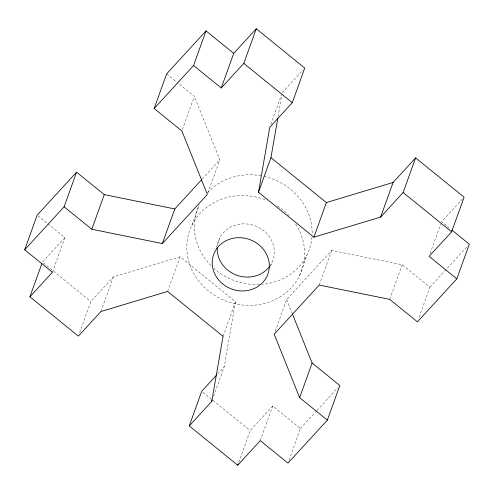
<?xml version="1.0" encoding="UTF-8"?>
<svg xmlns="http://www.w3.org/2000/svg" width="494" height="494" viewBox="0 0 494 494"><rect width="100%" height="100%" fill="white"/><g stroke="black" fill="none" stroke-linecap="round" stroke-linejoin="round"><path stroke-width="0.37" stroke-dasharray="2.47 1.85" d="M213.575 396.312L224.227 366.733L235.508 301.723L180.088 256.812L113.373 276.918L90.859 301.488L79.435 333.228M278.042 116.825L281.716 95.663M52.413 272.25L64.881 237.62L37.754 215.643M100.912 311.541L113.373 276.918M182.397 129.521L194.34 96.336L177.241 82.486M167.62 291.441L180.088 256.812M191.968 225.165L199.193 205.109M207.881 192.987L219.824 159.803L194.34 96.336M216.434 247.204L219.676 238.201M270.811 124.377L281.463 94.799M223.047 336.352L235.508 301.723M270.582 266.192L271.83 262.728M275.214 331.313L286.637 299.568L331.672 250.427L402.184 264.753L429.897 287.205L418.467 318.951M299.537 275.757L307.015 254.984M238.781 462.347L250.205 430.601L272.725 406.031L300.432 428.489L288.23 462.39M260.258 440.66L272.725 406.031M319.204 285.057L331.672 250.427M389.717 299.376L402.184 264.753M430.157 253.496L440.809 223.918M64.881 237.62L42.367 262.191L90.859 301.488M202.231 179.007L219.824 159.803M282.241 92.637L303.223 69.74M217.576 373.995L224.227 366.733M462.569 198.86L441.587 221.75L449.843 228.444M300.432 428.489L316.506 410.946M317.024 410.384L337.76 387.753M429.897 287.205L467.225 246.469M166.632 73.884L176.654 82.004M202.911 392.279L212.488 400.041M213.087 400.523L250.205 430.601M286.637 299.568L292.084 313.116M311.98 237.046A59.484 54.303 19.8 0 1 262.339 284.346M259.294 284.55A59.484 54.303 19.8 0 1 213.754 268.242M210.969 265.593A59.484 54.303 19.8 0 1 199.125 205.059M207.511 192.635A59.484 54.303 19.8 0 1 261.789 175.901M263.981 176.358A59.484 54.303 19.8 0 1 312.134 234.02M295.622 223.967A59.484 54.303 19.8 0 1 260.61 304.323A59.484 54.303 19.8 0 1 186.917 244.437A59.484 54.303 19.8 0 1 266.42 200.237M277.554 206.029A59.484 54.303 19.8 0 1 289.083 215.662M217.545 244.734A28.843 26.33 19.8 0 1 255.484 225.999A28.843 26.33 19.8 0 1 270.298 265.389"/><path stroke-width="0.74" d="M292.368 313.832L312.122 363.034L339.835 385.487L327.368 420.116L287.971 463.113L260.258 440.66L237.738 465.231L189.245 425.933L211.759 401.363L223.047 336.352L167.62 291.441L100.912 311.541L78.392 336.111L29.899 296.82L41.842 263.629M327.368 420.116L299.66 397.664L274.176 334.197L319.204 285.057L389.717 299.376L417.43 321.835L456.833 278.838L429.119 256.38L451.633 231.81L464.101 197.18L415.608 157.889L403.141 192.512L380.627 217.082L313.912 237.188L258.492 192.277L269.773 127.267L292.287 102.696L304.755 68.067L256.263 28.769L233.742 53.34L221.275 87.969L193.568 65.511L206.029 30.887L233.742 53.34M258.492 192.277L270.953 157.648L277.782 118.338M29.899 296.82L52.413 272.25L24.7 249.791L37.167 215.162L76.57 172.165L104.283 194.624L174.796 208.943L201.713 179.569M24.7 249.791L64.103 206.795L76.57 172.165M206.029 30.887L166.632 73.884L154.165 108.513L181.878 130.966L207.363 194.432L162.328 243.573L91.816 229.247L104.283 194.624M162.328 243.573L174.796 208.943M221.275 87.969L243.795 63.399L256.263 28.769M189.245 425.933L201.713 391.304L216.551 375.113M211.759 401.363L212.278 399.918M313.912 237.188L326.38 202.559L393.088 182.459L415.608 157.889M237.738 465.231L238.262 463.786M299.66 397.664L312.122 363.034M380.627 217.082L393.088 182.459M456.833 278.838L469.3 244.209L451.609 229.877M154.165 108.513L193.568 65.511M243.795 63.399L292.287 102.696M403.141 192.512L451.633 231.81M270.953 157.648L326.38 202.559M64.103 206.795L91.816 229.247M269.866 266.025A28.843 26.33 19.8 0 1 237.194 275.362A28.843 26.33 19.8 0 1 217.212 247.79M217.632 278.653A28.843 26.33 19.8 0 0 266.84 276.578A28.843 26.33 19.8 0 0 237.824 237.713A28.843 26.33 19.8 0 0 217.632 278.653"/></g></svg>
